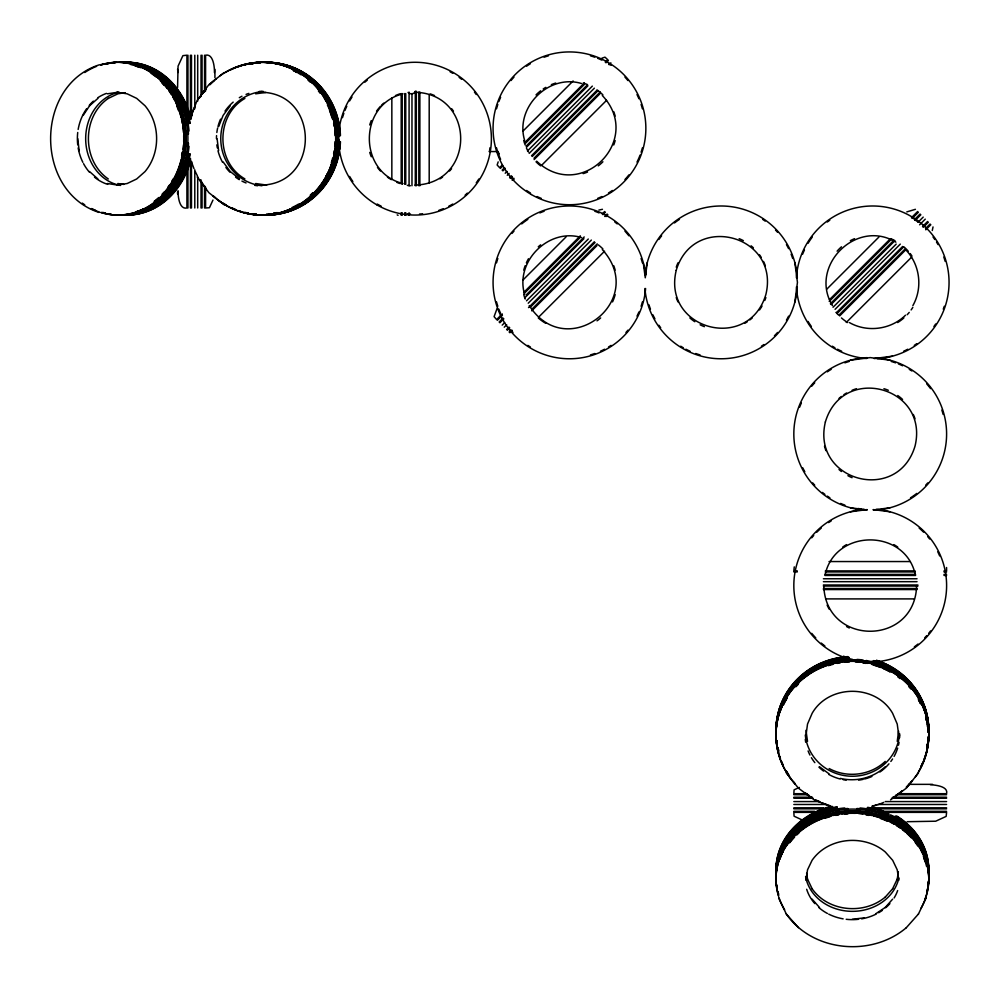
<?xml version="1.0" encoding="UTF-8"?>
<svg xmlns="http://www.w3.org/2000/svg" width="999" height="999" viewBox="0 0 999 999"><rect width="100%" height="100%" fill="white"/><g stroke="black" fill="none" stroke-linecap="round" stroke-linejoin="round"><path stroke-width="1.5" d="M647.277 262.612L645.267 277.809L643.244 262.612M794.842 302.148L797.452 282.38L794.842 262.612M916.645 585.576C914.997 646.465 825.436 646.465 823.788 585.576M805.956 735.651L807.529 724.05L812.15 713.286C828.895 683.99 875.861 683.99 892.606 713.286L897.227 724.05L898.8 735.651M897.227 741.358L898.613 731.193M805.956 880.231L807.529 869.817L812.062 860.326C828.196 837.125 864.123 833.978 885.289 851.985L892.694 860.326L897.227 869.817L898.8 880.231M897.227 879.22L898.351 871.79M177.572 87.562L178.072 66.121L182.892 55.657L186.913 55.207L186.913 104.47M186.913 172.677L186.913 207.992C179.083 209.802 177.872 195.504 178.072 190.684M214.423 72.515C214.623 67.695 213.411 53.397 205.582 55.207L205.582 91.009M497.002 308.716L494.08 316.646L496.615 319.555L502.26 313.911M189.773 118.906L197.14 100.487L208.866 84.678L224.138 72.54M218.619 126.648L223.102 115.447L230.232 105.819M498.176 161.875L497.14 165.01L499.625 167.67L502.072 165.222M932.279 230.519L933.029 226.923M912.874 305.594C923.026 287.762 919.917 264.148 905.494 249.55M825.374 573.563C836.188 528.696 904.245 528.696 915.059 573.563M212.974 200.05L209.428 207.73L205.582 207.992L205.582 187.138M892.606 888.798L897.252 879.095M918.431 914.035L926.135 897.989M116.259 62.275L99.013 64.91C34.503 85.902 34.503 191.446 99.013 212.425M83.167 115.397L89.573 105.757M918.506 772.876L906.368 788.149L890.559 799.874M778.621 897.989L786.325 914.035C812.774 952.047 871.615 957.217 906.305 927.709L906.368 927.634M892.606 899.175L885.226 907.504M885.226 897.127L892.694 888.71M906.305 927.709L918.506 913.948M522.989 131.094L573.114 80.969M524.6 142.695L584.365 82.929M605.219 62.075L607.654 59.628L605.007 57.155L601.873 58.192M500.362 168.394L502.809 165.959M525.337 143.419L584.44 84.328M605.943 62.812L608.391 60.365M502.122 170.155L504.57 167.72M526.073 146.204L587.212 85.065M502.859 170.891L505.294 168.444M526.81 146.94L587.949 85.802M609.04 64.698L610.889 62.862M505.207 173.239L507.042 171.403M527.497 150.949L592.332 86.114M507.255 175.3L509.103 173.451M529.183 153.371L594.38 88.174M509.602 177.647L511.451 175.799M531.53 155.719L596.728 90.522M510.339 178.371L512.175 176.536M532.255 156.456L598.089 90.622M512.1 180.132L513.936 178.297M534.015 158.217L600.237 91.995M534.115 159.578L599.962 93.744M542.307 164.598L606.593 100.325M523.076 279.895L566.046 236.913M523.626 292.545L580.344 235.826M602.21 213.961L604.645 211.513M497.352 320.279L502.435 315.209M524.363 293.281L580.407 237.225M602.934 214.698L605.382 212.25M499.113 322.04L503.109 318.044M526.123 295.042L584.203 236.95M604.695 216.458L607.142 214.011M499.85 322.777L503.846 318.781M524.825 297.802L583.916 238.699M606.031 216.583L607.879 214.748M502.197 325.125L504.632 322.677M526.498 300.824L588.299 239.023M504.245 327.185L506.693 324.737M528.209 303.221L591.371 240.06M506.593 329.533L509.04 327.085M528.521 307.605L594.343 241.783M507.33 330.257L509.765 327.822M530.269 307.317L595.079 242.507M509.09 332.018L510.926 330.182M532.03 309.078L597.227 243.881M509.827 332.754L512.262 330.307M531.743 310.839L596.952 245.629M539.298 316.483L604.582 251.199M826.885 289.061L879.033 236.913M829.482 299.663L890.309 238.836M911.475 217.682L917.631 211.513M829.207 301.411L891.358 239.261M912.199 218.406L918.356 212.25M830.369 303.771L893.118 241.021M914.485 219.655L920.116 214.011M831.093 304.508L893.843 241.758M915.209 220.392L920.853 214.748M833.029 307.267L896.19 244.106M918.131 222.178L923.201 217.095M835.077 309.328L900.286 244.118M919.617 224.787L925.261 219.143M836.413 312.687L902.634 246.466M922.527 226.573L927.609 221.491M837.15 313.424L903.371 247.203M923.263 227.31L928.333 222.228M838.91 315.185L905.131 248.963M925.524 228.571L930.094 223.988M839.635 315.921L905.856 249.7M925.761 229.807L930.831 224.725M846.278 322.477L911.525 257.243M794.267 566.883L793.83 570.891L797.277 570.891M89.498 105.819L97.927 98.364M108.304 98.364C81.768 116.571 81.781 160.764 108.304 178.983M244.892 98.439C215.597 115.197 215.597 162.15 244.892 178.908M905.494 315.209C890.896 329.645 867.282 332.754 849.45 322.59M885.226 761.413C870.404 775.461 847.04 778.308 829.145 768.543M885.226 766.782C873.301 777.871 856.155 782.192 840.359 778.396M885.289 897.052C864.123 915.059 828.208 911.9 812.062 888.71M875.648 913.835L885.289 907.429M108.217 98.439L117.919 93.794L125.225 92.695M799.325 787.437L794.08 789.847L793.83 793.693L807.092 793.693M402.984 93.819C358.129 104.633 358.129 172.702 402.984 183.516M598.863 210.077L602.447 209.315M906.792 211.9L915.421 209.315M930.369 784.69C935.014 785.064 948.463 786.126 946.602 793.693L898.863 793.693M107.417 93.819L117.82 92.245M116.783 185.102L127.185 183.516L136.676 178.983L145.03 171.578C160.477 153.147 160.477 124.201 145.03 105.757L136.676 98.364L127.185 93.819L116.783 92.245M255.657 93.819L265.809 92.445M261.351 185.102C319.98 183.991 319.98 93.357 261.351 92.245M415.01 185.102C475.899 183.454 475.899 93.881 415.01 92.245M850.449 360.189L870.216 357.592L889.984 360.189M874.175 358.566L892.432 356.168M850.449 511.788L867.169 509.59M873.251 509.965L889.984 507.767M852.372 919.242L864.422 917.869M489.085 151.561L498.351 151.561M266.721 185.102L255.657 183.516M829.045 561.55L909.952 561.55M825.349 570.891L915.072 570.891M944.005 570.891L946.602 570.891L946.577 567.507M793.83 571.928L797.277 571.928M825.349 571.928L915.072 571.928M944.005 571.928L946.602 571.928M824.824 574.413L915.596 574.413M944.005 574.413L946.602 574.413M824.824 575.449L915.596 575.449M944.005 575.449L946.602 575.449M823.388 578.771L917.045 578.771M823.388 581.68L917.045 581.68M823.388 585.002L917.919 585.002M823.388 586.038L917.919 586.038M823.388 588.523L917.045 588.523M823.388 589.56L917.045 589.56M826.173 598.901L914.247 598.901M908.516 784.352L932.492 784.352M793.83 794.729L808.616 794.729M896.128 794.729L946.602 794.729M793.83 797.214L812.324 797.214M892.794 797.214L946.602 797.214M793.83 798.251L813.161 798.251M891.52 798.251L946.602 798.251M793.83 801.573L819.667 801.573M885.251 801.573L946.602 801.573M793.83 804.482L826.273 804.482M877.821 804.482L946.602 804.482M793.83 807.804L823.388 807.804M867.169 807.804L946.602 807.804M793.83 808.84L821.091 808.84M873.226 808.84L946.602 808.84M793.83 811.325L814.684 811.325M877.821 811.325L946.602 811.325M813.823 812.362L793.83 812.362L794.08 816.208L801.76 819.754M880.856 812.362L946.602 812.362L946.165 816.383L935.688 821.215L907.092 821.702M398.077 215.322L397.177 214.885M581.48 83.491C548.601 73.614 514.735 107.467 524.612 140.347M581.48 237.537C548.601 227.647 514.735 261.513 524.612 294.393M873.251 509.59L889.984 511.788M850.449 507.767L867.169 509.965M117.782 183.516L123.739 184.415M107.417 183.516L117.82 185.102M832.617 807.242L814.197 799.874L798.388 788.149L786.25 772.876M895.878 242.17C856.505 218.094 808.378 266.221 832.454 305.594M819.53 766.782L829.145 773.913M536.625 161.164C580.856 203.059 644.18 139.723 602.285 95.504M239.523 178.908L230.232 171.516L223.102 161.9M224.138 204.795L208.866 192.67L197.14 176.848M89.498 171.516L97.927 178.983M812.062 899.088L819.53 907.504M786.25 913.948L798.451 927.709M602.285 249.55C648.751 300.599 566.533 363.686 529.258 305.594M807.504 879.095L812.15 888.798M177.572 69.318L178.072 72.515M806.63 873.276L807.529 879.22M807.529 741.358L805.956 730.281M217.083 138.674L218.619 150.699M77.772 138.674L79.146 150.712M429.195 94.905L429.195 182.979M419.867 92.108L419.867 185.764M418.831 92.108L418.831 185.764M416.333 91.234L416.333 185.764M415.297 91.234L415.297 185.764M411.975 93.556L411.975 185.764M409.078 92.108L409.078 185.764M409.078 212.725L409.078 215.322M405.756 93.556L405.756 184.328M405.756 212.725L405.756 215.322M404.72 93.556L404.72 184.328M404.72 212.725L404.72 215.322M402.222 93.556L402.222 184.328M402.222 212.725L402.222 215.322M401.186 93.556L401.186 183.804M401.186 212.725L401.186 215.322M391.845 97.765L391.845 178.671M214.922 69.318L214.922 77.672M204.545 55.207L204.545 91.97M204.545 185.614L204.545 207.992M202.06 55.207L202.06 93.844M202.06 182.155L202.06 207.992M201.024 55.207L201.024 96.478M201.024 179.87L201.024 207.992M197.702 55.207L197.702 101.086M197.702 176.461L197.702 207.992M194.793 55.207L194.793 108.766M194.793 169.793L194.793 207.992M191.471 55.207L191.471 115.06M191.471 161.763L191.471 207.992M190.434 55.207L190.434 115.06M190.434 161.763L190.434 207.992M187.949 55.207L187.949 107.23M187.949 169.793L187.949 207.992M177.572 191.758L177.572 193.881M415.547 91.471A4.77 4.77 0 0 1 408.054 92.457M876.348 509.428A76.386 76.386 0 0 1 935.326 625.524A76.386 76.386 0 0 1 805.107 625.524A76.386 76.386 0 0 1 864.085 509.428M849.275 627.996A47.315 47.315 0 0 1 846.565 626.548M829.245 609.228A47.315 47.315 0 0 1 827.122 605.107M842.669 547.115A47.315 47.315 0 0 1 846.565 544.605M893.868 544.605A47.315 47.315 0 0 1 897.764 547.115M930.581 630.931A75.512 75.512 0 0 1 928.695 633.341M926.722 635.664A75.512 75.512 0 0 1 924.662 637.899M917.981 644.055A75.512 75.512 0 0 1 914.347 646.852M847.776 657.667A75.512 75.512 0 0 1 843.456 656.181M824.862 645.941A75.512 75.512 0 0 1 821.278 643.081M815.771 637.899A75.512 75.512 0 0 1 811.737 633.341M811.737 537.812A75.512 75.512 0 0 1 813.71 535.489M816.82 532.18A75.512 75.512 0 0 1 821.278 528.071M828.596 522.577A75.512 75.512 0 0 1 831.168 520.954M919.155 528.071A75.512 75.512 0 0 1 923.613 532.18M927.721 536.638A75.512 75.512 0 0 1 929.657 539.01M937.761 551.823A75.512 75.512 0 0 1 939.684 555.981M645.604 288.511A76.386 76.386 0 0 1 529.945 347.752A76.386 76.386 0 0 1 528.633 217.807A76.386 76.386 0 0 1 645.466 274.713M642.394 301.923A75.512 75.512 0 0 1 641.096 306.268M638.923 311.975A75.512 75.512 0 0 1 637 316.134M627.946 330.145A75.512 75.512 0 0 1 625.961 332.467M611.076 345.379A75.512 75.512 0 0 1 608.516 347.003M604.57 349.225A75.512 75.512 0 0 1 600.461 351.223M594.792 353.509A75.512 75.512 0 0 1 590.459 354.907M530.407 347.003A75.512 75.512 0 0 1 527.847 345.379M512.962 332.467A75.512 75.512 0 0 1 510.976 330.145M500.611 313.374A75.512 75.512 0 0 1 498.851 309.141M497.827 306.268A75.512 75.512 0 0 1 496.528 301.923M496.528 262.837A75.512 75.512 0 0 1 497.827 258.491M511.963 233.441A75.512 75.512 0 0 1 513.973 231.169M521.703 223.901A75.512 75.512 0 0 1 527.847 219.368M539.86 212.912A75.512 75.512 0 0 1 544.13 211.251M594.792 211.251A75.512 75.512 0 0 1 599.063 212.912M614.822 222.015A75.512 75.512 0 0 1 617.22 223.901M624.949 231.169A75.512 75.512 0 0 1 628.895 235.801M641.096 258.491A75.512 75.512 0 0 1 642.394 262.837M615.159 294.618A47.315 47.315 0 0 1 612.549 301.91M600.661 317.944A47.315 47.315 0 0 1 597.015 320.841M545.804 323.351A47.315 47.315 0 0 1 538.261 317.944M525.174 299.038A47.315 47.315 0 0 1 523.763 294.618M523.763 270.13A47.315 47.315 0 0 1 525.174 265.722M526.373 262.849A47.315 47.315 0 0 1 528.483 258.729M538.261 246.815A47.315 47.315 0 0 1 540.659 244.842M598.264 244.842A47.315 47.315 0 0 1 602.909 248.926M613.736 265.722A47.315 47.315 0 0 1 615.159 270.13M898.863 877.996A47.315 40.971 0 0 1 851.485 911.338A47.315 40.971 0 0 1 805.594 876.485M776.148 874.162A76.386 66.159 0 0 1 831.143 806.305M897.015 816.171A76.386 66.159 0 0 1 928.77 869.854M776.148 874.674A76.386 66.159 0 0 1 832.604 806.468M895.753 815.921A76.386 66.159 0 0 1 928.77 870.366M776.148 875.923A76.386 66.159 0 0 1 837.075 806.805M872.152 807.716A76.386 66.159 0 0 1 883.74 811.288M894.48 816.408A76.386 66.159 0 0 1 928.77 871.615M777.634 862.299A75.512 65.397 0 0 1 778.233 859.227M789.585 835.301A75.512 65.397 0 0 1 793.493 830.681M798.988 825.374A75.512 65.397 0 0 1 814.622 814.984M815.933 814.347A75.512 65.397 0 0 1 831.38 808.803M832.829 808.453A75.512 65.397 0 0 1 837.249 807.554M892.719 816.333A75.512 65.397 0 0 1 905.768 825.374M906.917 826.385A75.512 65.397 0 0 1 911.263 830.681M915.171 835.301A75.512 65.397 0 0 1 917.769 838.923M923.888 850.611A75.512 65.397 0 0 1 925.311 854.694M925.748 856.18A75.512 65.397 0 0 1 926.523 859.227M776.148 876.435A76.386 66.159 0 0 1 837.075 807.317M867.681 807.317A76.386 66.159 0 0 1 889.247 814.197M890.571 814.847A76.386 66.159 0 0 1 928.77 872.127M776.148 878.096A76.386 66.159 0 0 1 844.717 807.966M860.039 807.966A76.386 66.159 0 0 1 928.77 873.788M777.634 864.485A75.512 65.397 0 0 1 778.233 861.4M779.445 856.867A75.512 65.397 0 0 1 847.839 808.516M856.917 808.516A75.512 65.397 0 0 1 926.523 861.4M928.483 880.993A76.386 66.159 0 0 1 928.108 883.878M776.148 879.557A76.386 66.159 0 0 1 849.887 809.128A76.386 66.159 0 0 1 928.77 875.249M928.608 881.218A76.386 66.159 0 0 1 928.108 885.539M927.609 888.411A76.386 66.159 0 0 1 926.947 891.245M778.596 894.03A76.386 66.159 0 0 1 777.809 891.245M777.147 888.411A76.386 66.159 0 0 1 776.435 884.103M776.148 881.218A76.386 66.159 0 0 1 849.887 810.788A76.386 66.159 0 0 1 928.77 876.91M928.608 881.73A76.386 66.159 0 0 1 928.108 886.063M927.609 888.923A76.386 66.159 0 0 1 926.947 891.757M778.596 894.542A76.386 66.159 0 0 1 777.809 891.757M777.147 888.923A76.386 66.159 0 0 1 776.435 884.615M776.148 881.73A76.386 66.159 0 0 1 849.887 811.3A76.386 66.159 0 0 1 928.77 877.422M778.596 895.791A76.386 66.159 0 0 1 854.869 812.549A76.386 66.159 0 0 1 924.724 899.912M778.596 896.315A76.386 66.159 0 0 1 859.877 813.348A76.386 66.159 0 0 1 920.878 908.466M784.627 909.752A76.386 66.159 0 0 1 779.033 897.689M897.651 890.559A47.315 40.971 0 0 1 894.093 897.989M889.909 903.608A47.315 40.971 0 0 1 885.826 907.641M882.392 910.339A47.315 40.971 0 0 1 878.645 912.736M876.036 914.147A47.315 40.971 0 0 1 861.625 918.855M858.553 919.292A47.315 40.971 0 0 1 846.203 919.292M843.131 918.855A47.315 40.971 0 0 1 828.72 914.147M827.409 913.473A47.315 40.971 0 0 1 818.93 907.641M814.847 903.608A47.315 40.971 0 0 1 806.68 889.272M789.585 842.357A75.512 65.397 0 0 1 794.542 836.625M798.988 832.429A75.512 65.397 0 0 1 831.38 815.858M832.829 815.509A75.512 65.397 0 0 1 838.748 814.347M841.77 813.923A75.512 65.397 0 0 1 855.394 813.336M858.441 813.486A75.512 65.397 0 0 1 862.986 813.923M866.008 814.347A75.512 65.397 0 0 1 871.915 815.509M873.376 815.858A75.512 65.397 0 0 1 888.823 821.403M890.134 822.04A75.512 65.397 0 0 1 893.993 824.1M896.503 825.611A75.512 65.397 0 0 1 900.136 828.021M902.459 829.732A75.512 65.397 0 0 1 905.768 832.429M906.917 833.441A75.512 65.397 0 0 1 911.263 837.736M915.171 842.357A75.512 65.397 0 0 1 917.769 845.978M923.338 856.318A75.512 65.397 0 0 1 925.311 861.75M925.748 863.236A75.512 65.397 0 0 1 926.523 866.283M779.882 851.56A75.512 65.397 0 0 1 782.005 846.153M791.483 831.193A75.512 65.397 0 0 1 795.616 826.722M798.988 823.613A75.512 65.397 0 0 1 831.38 807.042M897.739 817.569A75.512 65.397 0 0 1 909.127 826.722M913.273 831.193A75.512 65.397 0 0 1 916.932 835.938M920.803 842.207A75.512 65.397 0 0 1 925.311 852.921M779.882 852.085A75.512 65.397 0 0 1 782.005 846.677M791.483 831.705A75.512 65.397 0 0 1 795.616 827.234M802.284 821.44A75.512 65.397 0 0 1 804.62 819.729M808.253 817.307A75.512 65.397 0 0 1 810.763 815.808M814.622 813.735A75.512 65.397 0 0 1 821.378 810.738M825.611 809.227A75.512 65.397 0 0 1 829.932 807.929M900.136 819.729A75.512 65.397 0 0 1 903.596 822.314M920.803 842.719A75.512 65.397 0 0 1 922.751 846.677M789.585 835.813A75.512 65.397 0 0 1 793.493 831.193M796.727 827.946A75.512 65.397 0 0 1 798.988 825.898M803.446 822.339A75.512 65.397 0 0 1 805.806 820.666M809.502 818.306A75.512 65.397 0 0 1 812.037 816.857M906.917 826.91A75.512 65.397 0 0 1 909.127 829.008M923.888 851.136A75.512 65.397 0 0 1 925.311 855.206M779.882 858.616A75.512 65.397 0 0 1 783.266 850.561M786.987 844.205A75.512 65.397 0 0 1 788.686 841.782M791.483 838.248A75.512 65.397 0 0 1 795.616 833.778M798.988 830.669A75.512 65.397 0 0 1 832.829 813.748M834.29 813.423A75.512 65.397 0 0 1 840.259 812.362M843.281 811.987A75.512 65.397 0 0 1 859.952 811.85M864.497 812.362A75.512 65.397 0 0 1 868.993 813.111M871.915 813.748A75.512 65.397 0 0 1 909.127 833.778M913.273 838.248A75.512 65.397 0 0 1 916.932 842.994M920.803 849.262A75.512 65.397 0 0 1 925.311 859.977M779.882 859.14A75.512 65.397 0 0 1 783.266 851.086M786.987 844.729A75.512 65.397 0 0 1 788.686 842.307M791.483 838.76A75.512 65.397 0 0 1 795.616 834.29M802.284 828.496A75.512 65.397 0 0 1 804.62 826.772M808.253 824.362A75.512 65.397 0 0 1 810.763 822.864M814.622 820.791A75.512 65.397 0 0 1 832.829 814.26M837.249 813.361A75.512 65.397 0 0 1 840.259 812.886M846.315 812.249A75.512 65.397 0 0 1 849.362 812.087M855.394 812.087A75.512 65.397 0 0 1 858.441 812.249M864.497 812.886A75.512 65.397 0 0 1 867.507 813.361M871.915 814.26A75.512 65.397 0 0 1 890.134 820.791M893.993 822.864A75.512 65.397 0 0 1 897.739 825.149M900.136 826.772A75.512 65.397 0 0 1 903.596 829.37M920.803 849.774A75.512 65.397 0 0 1 922.751 853.733M789.585 842.869A75.512 65.397 0 0 1 794.542 837.15M796.727 835.002A75.512 65.397 0 0 1 798.988 832.954M825.611 818.044A75.512 65.397 0 0 1 829.932 816.757M835.763 815.396A75.512 65.397 0 0 1 838.748 814.872M844.804 814.123A75.512 65.397 0 0 1 847.839 813.91M866.008 814.872A75.512 65.397 0 0 1 868.993 815.396M880.569 818.518A75.512 65.397 0 0 1 887.487 821.29M923.888 858.191A75.512 65.397 0 0 1 925.311 862.262M779.882 856.955A75.512 65.397 0 0 1 781.418 852.896M789.585 838.935A75.512 65.397 0 0 1 794.542 833.203M803.446 825.449A75.512 65.397 0 0 1 805.806 823.775M809.502 821.415A75.512 65.397 0 0 1 812.037 819.967M814.622 818.618A75.512 65.397 0 0 1 818.618 816.757M825.611 814.098A75.512 65.397 0 0 1 829.932 812.811M835.763 811.45A75.512 65.397 0 0 1 838.748 810.926M844.804 810.189A75.512 65.397 0 0 1 847.839 809.977M856.917 809.977A75.512 65.397 0 0 1 859.952 810.189M866.008 810.926A75.512 65.397 0 0 1 868.993 811.45M880.569 814.585A75.512 65.397 0 0 1 887.487 817.357M852.11 477.684A47.315 47.315 0 0 1 847.901 475.699M841.42 471.516A47.315 47.315 0 0 1 839.01 469.542M825.936 450.636A47.315 47.315 0 0 1 824.512 446.216M839.01 398.414A47.315 47.315 0 0 1 841.42 396.441M843.943 394.63A47.315 47.315 0 0 1 846.565 393.007M852.11 390.272A47.315 47.315 0 0 1 856.493 388.698M883.94 388.698A47.315 47.315 0 0 1 888.323 390.272M897.764 395.517A47.315 47.315 0 0 1 902.559 399.45M913.298 414.448A47.315 47.315 0 0 1 915.022 418.781M876.348 357.829A76.386 76.386 0 0 1 946.602 433.978A76.386 76.386 0 0 1 876.348 510.127M864.085 510.127A76.386 76.386 0 0 1 793.843 432.442A76.386 76.386 0 0 1 867.157 357.654M927.721 482.917A75.512 75.512 0 0 1 925.698 485.189M916.782 493.419A75.512 75.512 0 0 1 910.551 497.802M861.113 508.941A75.512 75.512 0 0 1 858.091 508.503M844.879 505.107A75.512 75.512 0 0 1 840.609 503.446M829.882 497.802A75.512 75.512 0 0 1 827.334 496.128M824.862 494.343A75.512 75.512 0 0 1 822.452 492.457M814.734 485.189A75.512 75.512 0 0 1 812.711 482.917M804.819 471.728A75.512 75.512 0 0 1 802.672 467.732M799.612 407.217A75.512 75.512 0 0 1 801.36 402.972M811.737 386.213A75.512 75.512 0 0 1 814.734 382.767M827.334 371.828A75.512 75.512 0 0 1 831.168 369.355M844.879 362.849A75.512 75.512 0 0 1 849.225 361.451M891.208 361.451A75.512 75.512 0 0 1 895.541 362.849M898.401 363.923A75.512 75.512 0 0 1 902.596 365.771M909.265 369.355A75.512 75.512 0 0 1 911.825 370.966M926.722 383.891A75.512 75.512 0 0 1 930.581 388.623M941.845 410.089A75.512 75.512 0 0 1 943.156 414.435M899.587 733.528A47.315 45.692 0 0 1 857.017 776.023A47.315 45.692 0 0 1 806.68 742.382M806.305 740.946A47.315 45.692 0 0 1 805.294 735.027M928.521 736.201A76.386 73.789 0 0 1 928.208 739.173M927.509 743.606A76.386 73.789 0 0 1 926.897 746.515M777.247 743.606A76.386 73.789 0 0 1 776.747 740.659M776.235 736.201A76.386 73.789 0 0 1 847.789 656.63M876.548 660.289A76.386 73.789 0 0 1 928.77 730.281M928.521 736.475A76.386 73.789 0 0 1 928.208 739.447M927.509 743.868A76.386 73.789 0 0 1 926.897 746.777M777.247 743.868A76.386 73.789 0 0 1 776.747 740.921M776.235 736.475A76.386 73.789 0 0 1 847.789 656.892M876.548 660.551A76.386 73.789 0 0 1 928.77 730.556M928.521 737.112A76.386 73.789 0 0 1 928.208 740.084M927.509 744.517A76.386 73.789 0 0 1 926.897 747.427M778.596 750.299A76.386 73.789 0 0 1 777.859 747.427M777.247 744.517A76.386 73.789 0 0 1 776.747 741.57M776.235 737.112A76.386 73.789 0 0 1 849.325 657.467M875.087 660.751A76.386 73.789 0 0 1 928.77 731.193M928.521 737.387A76.386 73.789 0 0 1 928.208 740.359M927.771 743.318A76.386 73.789 0 0 1 926.897 747.702M778.596 750.561A76.386 73.789 0 0 1 777.859 747.702M777.247 744.779A76.386 73.789 0 0 1 776.548 740.359M776.235 737.387A76.386 73.789 0 0 1 849.325 657.742M873.613 660.589A76.386 73.789 0 0 1 928.77 731.468M928.633 736.763A76.386 73.789 0 0 1 928.208 741.208M927.771 744.168A76.386 73.789 0 0 1 926.897 748.551M778.596 751.423A76.386 73.789 0 0 1 777.859 748.551M777.247 745.641A76.386 73.789 0 0 1 776.548 741.208M776.235 738.249A76.386 73.789 0 0 1 849.325 658.591M872.152 661.051A76.386 73.789 0 0 1 928.77 732.329M928.633 737.512A76.386 73.789 0 0 1 926.897 749.312M778.596 752.172A76.386 73.789 0 0 1 852.372 659.29M856.967 659.427A76.386 73.789 0 0 1 863.111 660.027M866.17 660.501A76.386 73.789 0 0 1 928.77 733.079M778.596 753.034A76.386 73.789 0 0 1 855.444 660.214A76.386 73.789 0 0 1 924.337 758.691M922.651 762.861A76.386 73.789 0 0 1 920.703 766.92M788.636 774.6A76.386 73.789 0 0 1 786.225 770.828M783.366 765.584A76.386 73.789 0 0 1 781.505 761.475M780.419 758.691A76.386 73.789 0 0 1 778.995 754.457M778.596 753.296A76.386 73.789 0 0 1 860.064 660.789A76.386 73.789 0 0 1 920.703 767.195M788.636 774.874A76.386 73.789 0 0 1 786.225 771.103M783.366 765.858A76.386 73.789 0 0 1 781.505 761.75M780.419 758.953A76.386 73.789 0 0 1 778.995 754.72M778.596 753.945A76.386 73.789 0 0 1 862.349 661.688A76.386 73.789 0 0 1 918.531 771.74M911.538 781.53A76.386 73.789 0 0 1 906.393 787.025M901.885 791.046A76.386 73.789 0 0 1 897.015 794.729M876.548 804.844A76.386 73.789 0 0 1 872.152 806.118M807.741 794.729A76.386 73.789 0 0 1 805.269 792.931M795.216 783.79A76.386 73.789 0 0 1 793.218 781.53M791.308 779.17A76.386 73.789 0 0 1 778.995 755.369M795.216 784.065A76.386 73.789 0 0 1 797.277 684.015A76.386 73.789 0 0 1 900.673 677.946A76.386 73.789 0 0 1 915.259 777.022M912.512 780.631A76.386 73.789 0 0 1 906.393 787.287M901.885 791.308A76.386 73.789 0 0 1 893.193 797.489M883.74 802.397A76.386 73.789 0 0 1 872.152 806.393M829.669 805.569A76.386 73.789 0 0 1 822.427 802.996M819.617 801.772A76.386 73.789 0 0 1 815.509 799.737M811.563 797.489A76.386 73.789 0 0 1 805.269 793.194M899.687 734.852A47.315 45.692 0 0 1 899.587 737.824M899.05 742.294A47.315 45.692 0 0 1 898.451 745.242M897.651 748.101A47.315 45.692 0 0 1 894.093 756.405M892.557 758.965A47.315 45.692 0 0 1 890.833 761.463M888.948 763.848A47.315 45.692 0 0 1 879.932 772.002M871.915 776.473A47.315 45.692 0 0 1 864.622 778.995M863.136 779.345A47.315 45.692 0 0 1 858.553 780.157M846.203 780.157A47.315 45.692 0 0 1 843.131 779.67M840.134 778.995A47.315 45.692 0 0 1 828.72 774.425M823.576 771.103A47.315 45.692 0 0 1 818.93 767.157M814.847 762.662A47.315 45.692 0 0 1 811.4 757.692M809.952 755.069A47.315 45.692 0 0 1 808.091 750.936M805.706 742.294A47.315 45.692 0 0 1 805.294 739.322M784.839 697.677A75.512 72.939 0 0 1 786.987 693.818M795.878 681.905A75.512 72.939 0 0 1 798.988 678.708M809.502 670.254A75.512 72.939 0 0 1 814.622 667.12M817.269 665.709A75.512 72.939 0 0 1 831.38 660.227M834.29 659.477A75.512 72.939 0 0 1 837.249 658.828M840.259 658.291A75.512 72.939 0 0 1 844.804 657.717M877.709 661.575A75.512 72.939 0 0 1 888.823 666.408M890.134 667.12A75.512 72.939 0 0 1 893.993 669.43M906.83 679.745A75.512 72.939 0 0 1 908.878 681.905M918.506 695.079A75.512 72.939 0 0 1 920.591 699M925.686 712.811A75.512 72.939 0 0 1 926.36 715.671M927.134 720.029A75.512 72.939 0 0 1 927.509 722.964M927.821 727.372A75.512 72.939 0 0 1 927.884 730.281M784.839 697.951A75.512 72.939 0 0 1 786.987 694.08M796.89 681.081A75.512 72.939 0 0 1 798.988 678.983M809.502 670.516A75.512 72.939 0 0 1 812.037 668.893M822.776 663.461A75.512 72.939 0 0 1 829.932 660.913M834.29 659.74A75.512 72.939 0 0 1 837.249 659.09M877.709 661.85A75.512 72.939 0 0 1 881.98 663.461M891.433 668.131A75.512 72.939 0 0 1 893.993 669.692M910.863 684.415A75.512 72.939 0 0 1 912.749 686.738M925.686 713.086A75.512 72.939 0 0 1 926.36 715.946M927.134 720.304A75.512 72.939 0 0 1 927.509 723.239M784.839 698.588A75.512 72.939 0 0 1 786.987 694.73M795.878 682.816A75.512 72.939 0 0 1 798.988 679.62M802.284 676.623A75.512 72.939 0 0 1 805.806 673.788M809.502 671.166A75.512 72.939 0 0 1 814.622 668.031M824.187 663.536A75.512 72.939 0 0 1 831.38 661.138M832.829 660.751A75.512 72.939 0 0 1 835.763 660.052M840.259 659.203A75.512 72.939 0 0 1 843.281 658.791M890.134 668.031A75.512 72.939 0 0 1 892.719 669.542M918.506 695.991A75.512 72.939 0 0 1 920.591 699.912M925.686 713.736A75.512 72.939 0 0 1 926.36 716.583M927.821 728.283A75.512 72.939 0 0 1 927.884 731.193M784.839 698.863A75.512 72.939 0 0 1 786.987 694.992M795.878 683.079A75.512 72.939 0 0 1 798.988 679.894M809.502 671.428A75.512 72.939 0 0 1 814.622 668.306M880.569 663.798A75.512 72.939 0 0 1 884.764 665.584M890.134 668.306A75.512 72.939 0 0 1 892.719 669.805M910.863 685.326A75.512 72.939 0 0 1 912.749 687.649M918.506 696.266A75.512 72.939 0 0 1 920.591 700.187M925.686 713.998A75.512 72.939 0 0 1 926.36 716.857M927.821 728.546A75.512 72.939 0 0 1 927.884 731.468M779.844 712.05A75.512 72.939 0 0 1 781.243 707.854M782.329 705.094A75.512 72.939 0 0 1 786.987 695.853M787.749 694.605A75.512 72.939 0 0 1 792.944 687.337M795.878 683.94A75.512 72.939 0 0 1 832.829 661.875M834.29 661.513A75.512 72.939 0 0 1 849.362 659.452M871.915 661.875A75.512 72.939 0 0 1 888.823 668.443M890.134 669.155A75.512 72.939 0 0 1 915.384 692.132M917.769 695.853A75.512 72.939 0 0 1 921.84 703.733M922.989 706.468A75.512 72.939 0 0 1 924.475 710.639M925.686 714.859A75.512 72.939 0 0 1 926.36 717.719M927.134 722.077A75.512 72.939 0 0 1 927.509 724.999M927.821 729.407A75.512 72.939 0 0 1 927.884 732.329M780.743 710.002A75.512 72.939 0 0 1 782.329 705.843M795.878 684.69A75.512 72.939 0 0 1 797.926 682.542M803.446 677.534A75.512 72.939 0 0 1 808.253 673.888M821.378 666.57A75.512 72.939 0 0 1 825.611 664.872M846.315 660.376A75.512 72.939 0 0 1 849.362 660.202M876.273 663.885A75.512 72.939 0 0 1 883.378 666.57M896.503 673.888A75.512 72.939 0 0 1 900.136 676.585M908.878 684.69A75.512 72.939 0 0 1 910.863 686.937M912.749 689.26A75.512 72.939 0 0 1 914.535 691.658M918.506 697.876A75.512 72.939 0 0 1 920.591 701.798M925.686 715.609A75.512 72.939 0 0 1 926.36 718.468M783.528 703.995A75.512 72.939 0 0 1 786.987 697.464M795.878 685.551A75.512 72.939 0 0 1 798.988 682.367M803.446 678.396A75.512 72.939 0 0 1 807.017 675.624M837.249 662.474A75.512 72.939 0 0 1 841.77 661.725M846.315 661.238A75.512 72.939 0 0 1 849.362 661.063M855.394 661.063A75.512 72.939 0 0 1 858.441 661.238M862.986 661.725A75.512 72.939 0 0 1 867.507 662.474M871.915 663.486A75.512 72.939 0 0 1 880.569 666.271M883.378 667.432A75.512 72.939 0 0 1 886.138 668.693M918.506 698.738A75.512 72.939 0 0 1 920.591 702.647M925.686 716.47A75.512 72.939 0 0 1 926.36 719.33M784.839 701.598A75.512 72.939 0 0 1 786.987 697.739M795.878 685.826A75.512 72.939 0 0 1 798.988 682.629M873.376 664.148A75.512 72.939 0 0 1 877.709 665.496M918.506 699A75.512 72.939 0 0 1 920.591 702.921M927.134 723.95A75.512 72.939 0 0 1 927.509 726.885M783.528 704.907A75.512 72.939 0 0 1 786.987 698.376M795.878 686.463A75.512 72.939 0 0 1 797.926 684.315M828.483 665.659A75.512 72.939 0 0 1 832.829 664.397M837.249 663.386A75.512 72.939 0 0 1 840.259 662.861M844.804 662.287A75.512 72.939 0 0 1 849.362 661.975M855.394 661.975A75.512 72.939 0 0 1 859.952 662.287M862.986 662.637A75.512 72.939 0 0 1 867.507 663.386M871.915 664.397A75.512 72.939 0 0 1 890.134 671.69M918.506 699.65A75.512 72.939 0 0 1 920.591 703.571M925.686 717.382A75.512 72.939 0 0 1 926.36 720.242M795.878 686.738A75.512 72.939 0 0 1 797.926 684.59M862.986 662.911A75.512 72.939 0 0 1 866.008 663.386M873.376 665.059A75.512 72.939 0 0 1 880.569 667.457M883.378 668.618A75.512 72.939 0 0 1 890.134 671.952M897.739 676.81A75.512 72.939 0 0 1 900.136 678.633M908.878 686.738A75.512 72.939 0 0 1 910.863 688.985M918.506 699.912A75.512 72.939 0 0 1 920.591 703.833M925.686 717.644A75.512 72.939 0 0 1 926.36 720.504M912.836 307.355A47.315 47.315 0 0 1 911.125 309.927M909.227 312.4A47.315 47.315 0 0 1 907.179 314.722M903.858 317.944A47.315 47.315 0 0 1 897.639 322.565M847.689 322.565A47.315 47.315 0 0 1 841.458 317.944M838.136 314.722A47.315 47.315 0 0 1 836.101 312.4M837.1 251.174A47.315 47.315 0 0 1 841.458 246.815M850.349 240.659A47.315 47.315 0 0 1 854.557 238.674M890.771 238.674A47.315 47.315 0 0 1 894.967 240.659M903.858 246.815A47.315 47.315 0 0 1 908.216 251.174M910.189 253.571A47.315 47.315 0 0 1 912 256.106M796.403 277.784A76.386 76.386 0 0 1 874.187 206.006A76.386 76.386 0 0 1 949.038 280.844A76.386 76.386 0 0 1 877.247 358.629M866.533 358.516A76.386 76.386 0 0 1 796.403 286.963M944.292 306.268A75.512 75.512 0 0 1 943.268 309.141M935.663 323.988A75.512 75.512 0 0 1 933.928 326.498M916.782 343.656A75.512 75.512 0 0 1 914.272 345.379M907.766 349.225A75.512 75.512 0 0 1 903.658 351.223M841.658 351.223A75.512 75.512 0 0 1 837.549 349.225M834.902 347.764A75.512 75.512 0 0 1 832.317 346.203M811.388 326.498A75.512 75.512 0 0 1 808.041 321.428M802.609 254.196A75.512 75.512 0 0 1 804.445 249.987M808.041 243.331A75.512 75.512 0 0 1 812.299 237.025M827.297 222.015A75.512 75.512 0 0 1 829.782 220.23M914.272 219.368A75.512 75.512 0 0 1 918.019 222.015M933.029 237.025A75.512 75.512 0 0 1 934.814 239.498M936.488 242.033A75.512 75.512 0 0 1 938.049 244.618M943.793 257.043A75.512 75.512 0 0 1 945.191 261.388M797.314 286.963A76.386 76.386 0 0 1 721.827 358.766A76.386 76.386 0 0 1 644.917 288.511M645.054 274.713A76.386 76.386 0 0 1 722.602 206.006A76.386 76.386 0 0 1 797.314 277.784M788.598 316.134A75.512 75.512 0 0 1 786.45 320.13M777.559 332.467A75.512 75.512 0 0 1 774.45 335.764M763.935 344.53A75.512 75.512 0 0 1 761.4 346.203M700.062 354.907A75.512 75.512 0 0 1 695.729 353.509M690.059 351.223A75.512 75.512 0 0 1 685.951 349.225M683.304 347.764A75.512 75.512 0 0 1 680.719 346.203M660.689 327.734A75.512 75.512 0 0 1 658.903 325.249M654.932 318.818A75.512 75.512 0 0 1 652.846 314.76M650.461 309.141A75.512 75.512 0 0 1 648.963 304.82M645.928 274.8A75.512 75.512 0 0 1 646.303 271.765M658.903 239.498A75.512 75.512 0 0 1 661.625 235.801M674.487 222.939A75.512 75.512 0 0 1 679.445 219.368M762.674 219.368A75.512 75.512 0 0 1 765.184 221.104M775.511 230.057A75.512 75.512 0 0 1 777.559 232.292M786.45 244.618A75.512 75.512 0 0 1 788.598 248.626M791.108 254.196A75.512 75.512 0 0 1 792.694 258.491M765.858 297.577A47.315 47.315 0 0 1 764.772 300.487M762.037 306.031A47.315 47.315 0 0 1 759.527 309.927M752.259 317.944A47.315 47.315 0 0 1 749.862 319.905M747.339 321.715A47.315 47.315 0 0 1 744.717 323.351M704.407 326.661A47.315 47.315 0 0 1 700.124 324.8M694.792 321.715A47.315 47.315 0 0 1 689.859 317.944M677.971 301.91A47.315 47.315 0 0 1 676.261 297.577M676.261 267.183A47.315 47.315 0 0 1 677.971 262.849M739.16 238.674A47.315 47.315 0 0 1 743.368 240.659M751.086 245.816A47.315 47.315 0 0 1 753.408 247.852M759.527 254.832A47.315 47.315 0 0 1 761.238 257.405M763.486 261.438A47.315 47.315 0 0 1 765.346 265.722M615.159 140.572A47.315 47.315 0 0 1 613.736 144.992M602.909 161.788A47.315 47.315 0 0 1 598.264 165.871M587.562 172.04A47.315 47.315 0 0 1 583.179 173.614M540.659 165.871A47.315 47.315 0 0 1 536.013 161.788M528.483 151.985A47.315 47.315 0 0 1 526.373 147.864M525.174 144.992A47.315 47.315 0 0 1 523.763 140.572M536.013 94.88A47.315 47.315 0 0 1 540.659 90.797M543.194 88.986A47.315 47.315 0 0 1 545.804 87.363M551.361 84.628A47.315 47.315 0 0 1 555.744 83.054M583.179 83.054A47.315 47.315 0 0 1 587.562 84.628M597.015 89.873A47.315 47.315 0 0 1 602.909 94.88M613.736 111.676A47.315 47.315 0 0 1 615.159 116.084M642.394 147.877A75.512 75.512 0 0 1 641.096 152.223M640.072 155.095A75.512 75.512 0 0 1 637 162.088M628.895 174.9A75.512 75.512 0 0 1 624.949 179.545M612.337 190.484A75.512 75.512 0 0 1 608.516 192.957M601.848 196.541A75.512 75.512 0 0 1 597.652 198.376M541.271 198.376A75.512 75.512 0 0 1 537.075 196.541M530.407 192.957A75.512 75.512 0 0 1 526.585 190.484M513.973 179.545A75.512 75.512 0 0 1 511.963 177.273M500.611 159.328A75.512 75.512 0 0 1 498.851 155.095M497.827 152.223A75.512 75.512 0 0 1 496.528 147.877M496.528 108.791A75.512 75.512 0 0 1 497.827 104.445M498.851 101.573A75.512 75.512 0 0 1 500.611 97.328M510.976 80.569A75.512 75.512 0 0 1 513.973 77.123M526.585 66.184A75.512 75.512 0 0 1 530.407 63.711M544.13 57.205A75.512 75.512 0 0 1 548.463 55.807M590.459 55.807A75.512 75.512 0 0 1 594.792 57.205M597.652 58.279A75.512 75.512 0 0 1 601.848 60.127M608.516 63.711A75.512 75.512 0 0 1 611.076 65.322M624.949 77.123A75.512 75.512 0 0 1 627.946 80.569M637 94.58A75.512 75.512 0 0 1 638.923 98.726M641.096 104.445A75.512 75.512 0 0 1 642.394 108.791M451.573 168.694A47.315 47.315 0 0 1 449.525 171.016M442.557 177.135A47.315 47.315 0 0 1 439.972 178.846M410.377 185.752A47.315 47.315 0 0 1 407.292 185.352M399.812 183.479A47.315 47.315 0 0 1 396.903 182.38M391.346 179.645A47.315 47.315 0 0 1 387.45 177.135M380.482 171.016A47.315 47.315 0 0 1 377.472 167.47M371.291 156.781A47.315 47.315 0 0 1 369.73 152.397M369.73 124.95A47.315 47.315 0 0 1 371.291 120.567M376.548 111.126A47.315 47.315 0 0 1 380.482 106.319M381.556 105.22A47.315 47.315 0 0 1 383.803 103.109M395.467 95.579A47.315 47.315 0 0 1 399.812 93.869M430.194 93.869A47.315 47.315 0 0 1 434.54 95.579M451.573 108.654A47.315 47.315 0 0 1 453.459 111.126M489.96 147.765A75.512 75.512 0 0 1 489.535 150.799M478.833 179.008A75.512 75.512 0 0 1 476.273 182.792M467.32 193.119A75.512 75.512 0 0 1 465.097 195.18M452.759 204.058A75.512 75.512 0 0 1 448.763 206.219M443.194 208.716A75.512 75.512 0 0 1 438.898 210.302M422.577 213.798A75.512 75.512 0 0 1 419.543 214.036M410.464 214.036A75.512 75.512 0 0 1 407.43 213.798M381.243 206.219A75.512 75.512 0 0 1 377.247 204.058M352.847 181.543A75.512 75.512 0 0 1 349.613 176.423M342.47 117.67A75.512 75.512 0 0 1 343.868 113.337M344.955 110.477A75.512 75.512 0 0 1 346.79 106.281M349.613 100.911A75.512 75.512 0 0 1 351.998 97.053M364.922 82.168A75.512 75.512 0 0 1 367.245 80.195M450.112 71.816A75.512 75.512 0 0 1 452.759 73.277M459.128 77.398A75.512 75.512 0 0 1 461.575 79.233M474.438 92.095A75.512 75.512 0 0 1 476.273 94.543M120.529 185.452A47.315 40.971 90 0 1 85.677 139.56A47.315 40.971 90 0 1 119.006 92.183M127.16 62.275A76.386 66.159 -90 0 1 191.059 118.893M190.709 159.915A76.386 66.159 -90 0 1 121.403 214.773M126.636 62.275A76.386 66.159 -90 0 1 190.534 118.893A76.386 73.789 -90 0 1 194.605 107.305M190.534 158.441A76.386 66.159 -90 0 1 120.891 214.773M125.387 62.275A76.386 66.159 -90 0 1 190.21 123.364M190.21 153.971A76.386 66.159 -90 0 1 119.643 214.773M137.787 64.535A75.512 65.397 -90 0 1 140.822 65.297M142.32 65.734A75.512 65.397 -90 0 1 147.74 67.707M158.092 73.277A75.512 65.397 -90 0 1 161.713 75.874M166.333 79.783A75.512 65.397 -90 0 1 170.617 84.141M171.628 85.277A75.512 65.397 -90 0 1 178.459 94.543M179.957 97.053A75.512 65.397 -90 0 1 182.018 100.911M182.667 102.223A75.512 65.397 -90 0 1 188.212 117.67M188.561 119.131A75.512 65.397 -90 0 1 189.46 123.551M189.46 153.796A75.512 65.397 -90 0 1 188.561 158.217M188.212 159.665A75.512 65.397 -90 0 1 182.667 175.112M182.018 176.423A75.512 65.397 -90 0 1 169.58 194.33M166.333 197.552A75.512 65.397 -90 0 1 161.713 201.461M158.092 204.058A75.512 65.397 -90 0 1 154.333 206.381M124.875 62.275A76.386 66.159 -90 0 1 189.685 123.364M189.685 153.971A76.386 66.159 -90 0 1 119.118 214.773M123.214 62.275A76.386 66.159 -90 0 1 189.036 131.006M189.036 146.341A76.386 66.159 -90 0 1 117.457 214.773M127.86 63.349A75.512 65.397 -90 0 1 130.969 63.699M135.602 64.535A75.512 65.397 -90 0 1 188.486 134.128M188.486 143.207A75.512 65.397 -90 0 1 140.135 211.601M121.766 62.275A76.386 66.159 -90 0 1 187.849 141.995A76.386 66.159 -90 0 1 116.009 214.773M120.105 62.275A76.386 66.159 -90 0 1 186.189 141.995A76.386 66.159 -90 0 1 114.348 214.773M111.463 214.41A76.386 66.159 -90 0 1 108.604 213.898M105.769 213.249A76.386 66.159 -90 0 1 102.984 212.462M105.769 64.098A76.386 66.159 -90 0 1 108.604 63.449M112.912 62.737A76.386 66.159 -90 0 1 115.797 62.438M119.58 62.275A76.386 66.159 -90 0 1 185.677 141.995A76.386 66.159 -90 0 1 113.836 214.773M110.951 214.41A76.386 66.159 -90 0 1 108.079 213.898M105.245 213.249A76.386 66.159 -90 0 1 102.46 212.462M105.245 64.098A76.386 66.159 -90 0 1 109.515 63.174M112.388 62.737A76.386 66.159 -90 0 1 115.272 62.438M101.211 64.885A76.386 66.159 -90 0 1 184.49 138.674A76.386 66.159 -90 0 1 101.211 212.462M95.729 210.464A76.386 66.159 -90 0 1 91.683 208.591M130.732 64.535A75.512 65.397 -90 0 1 133.766 65.297M135.265 65.734A75.512 65.397 -90 0 1 140.684 67.707M151.036 73.277A75.512 65.397 -90 0 1 155.832 76.811M160.377 80.844A75.512 65.397 -90 0 1 167.27 88.586M168.981 90.909A75.512 65.397 -90 0 1 171.403 94.543M172.902 97.053A75.512 65.397 -90 0 1 174.962 100.911M175.612 102.223A75.512 65.397 -90 0 1 181.156 117.67M181.506 119.131A75.512 65.397 -90 0 1 182.405 123.551M182.879 126.548A75.512 65.397 -90 0 1 183.516 132.617M183.679 135.652A75.512 65.397 -90 0 1 183.679 141.696M183.516 144.73A75.512 65.397 -90 0 1 183.079 149.288M182.655 152.298A75.512 65.397 -90 0 1 181.506 158.217M181.156 159.665A75.512 65.397 -90 0 1 164.573 192.058M159.278 197.552A75.512 65.397 -90 0 1 154.658 201.461M100.699 64.885A76.386 66.159 -90 0 1 183.978 138.674A76.386 66.159 -90 0 1 100.699 212.462M99.313 212.013A76.386 66.159 -90 0 1 91.171 208.591M84.74 204.82A76.386 66.159 -90 0 1 82.293 203.109M84.74 72.515A76.386 66.159 -90 0 1 96.566 66.334M107.73 184.365A47.315 40.971 -90 0 1 94.48 177.135M89.361 172.128A47.315 40.971 -90 0 1 83.541 163.649M82.855 162.325A47.315 40.971 -90 0 1 78.159 147.914M77.722 144.843A47.315 40.971 -90 0 1 77.722 132.492M78.159 129.433A47.315 40.971 -90 0 1 86.676 108.654M89.361 105.22A47.315 40.971 -90 0 1 93.394 101.136M97.852 97.702A47.315 40.971 -90 0 1 106.456 93.394M144.081 65.734A75.512 65.397 -90 0 1 153.496 69.555M161.064 74.113A75.512 65.397 -90 0 1 165.822 77.772M170.292 81.918A75.512 65.397 -90 0 1 189.972 117.67M189.972 159.665A75.512 65.397 -90 0 1 176.96 187.612M169.206 196.503A75.512 65.397 -90 0 1 164.648 200.537M149.513 209.628A75.512 65.397 -90 0 1 144.081 211.601M174.688 87.462A75.512 65.397 -90 0 1 177.285 90.909M178.921 93.319A75.512 65.397 -90 0 1 181.206 97.053M185.714 106.281A75.512 65.397 -90 0 1 189.073 116.221M189.073 161.114A75.512 65.397 -90 0 1 187.787 165.434M186.264 169.668A75.512 65.397 -90 0 1 183.267 176.423M181.206 180.282A75.512 65.397 -90 0 1 179.708 182.792M168.681 196.503A75.512 65.397 -90 0 1 164.136 200.537M148.988 209.628A75.512 65.397 -90 0 1 143.556 211.601M180.831 106.281A75.512 65.397 -90 0 1 182.43 110.477M185.552 122.065A75.512 65.397 -90 0 1 186.076 125.037M186.825 131.094A75.512 65.397 -90 0 1 187.038 134.128M187.038 143.207A75.512 65.397 -90 0 1 186.825 146.254M186.076 152.298A75.512 65.397 -90 0 1 185.552 155.282M184.203 161.114A75.512 65.397 -90 0 1 182.904 165.434M177.035 179.008A75.512 65.397 -90 0 1 175.587 181.543M173.239 185.24A75.512 65.397 -90 0 1 171.566 187.612M163.811 196.503A75.512 65.397 -90 0 1 158.079 201.461M141.408 210.689A75.512 65.397 -90 0 1 138.686 211.601M137.025 65.734A75.512 65.397 -90 0 1 149.038 70.954M155.22 74.975A75.512 65.397 -90 0 1 159.915 78.771M163.237 81.918A75.512 65.397 -90 0 1 183.267 119.131M183.591 120.592A75.512 65.397 -90 0 1 184.64 126.548M185.015 129.57A75.512 65.397 -90 0 1 185.015 147.765M184.64 150.799A75.512 65.397 -90 0 1 183.591 156.756M183.267 158.217A75.512 65.397 -90 0 1 166.346 192.058M163.237 195.429A75.512 65.397 -90 0 1 158.766 199.563M143.794 209.053A75.512 65.397 -90 0 1 137.025 211.601M157.08 76.811A75.512 65.397 -90 0 1 159.39 78.771M167.632 87.462A75.512 65.397 -90 0 1 170.23 90.909M171.865 93.319A75.512 65.397 -90 0 1 174.151 97.053M176.211 100.911A75.512 65.397 -90 0 1 182.742 119.131M183.654 123.551A75.512 65.397 -90 0 1 184.128 126.548M184.765 132.617A75.512 65.397 -90 0 1 184.927 135.652M184.927 141.696A75.512 65.397 -90 0 1 184.765 144.73M184.128 150.799A75.512 65.397 -90 0 1 183.654 153.796M182.742 158.217A75.512 65.397 -90 0 1 176.211 176.423M174.151 180.282A75.512 65.397 -90 0 1 172.652 182.792M170.23 186.438A75.512 65.397 -90 0 1 168.519 188.761M162.712 195.429A75.512 65.397 -90 0 1 158.242 199.563M143.282 209.053A75.512 65.397 -90 0 1 136.513 211.601M141.796 65.734A75.512 65.397 -90 0 1 147.228 67.707M168.007 81.918A75.512 65.397 -90 0 1 170.105 84.141M180.157 179.008A75.512 65.397 -90 0 1 178.696 181.543M176.348 185.24A75.512 65.397 -90 0 1 174.675 187.612M171.116 192.058A75.512 65.397 -90 0 1 169.068 194.33M165.809 197.552A75.512 65.397 -90 0 1 161.189 201.461M134.74 65.734A75.512 65.397 -90 0 1 138.824 67.158M162.013 83.017A75.512 65.397 -90 0 1 164.061 85.277M176.885 106.281A75.512 65.397 -90 0 1 178.484 110.477M182.13 152.298A75.512 65.397 -90 0 1 181.606 155.282M173.102 179.008A75.512 65.397 -90 0 1 171.641 181.543M169.293 185.24A75.512 65.397 -90 0 1 167.62 187.612M164.061 192.058A75.512 65.397 -90 0 1 162.013 194.33M158.754 197.552A75.512 65.397 -90 0 1 154.133 201.461M261.988 185.752A47.315 45.692 90 0 1 220.767 137.899A47.315 45.692 90 0 1 263.474 91.458M266.721 62.275A76.386 73.789 -90 0 1 340.447 135.614M340.447 141.721A76.386 73.789 -90 0 1 339.772 149.413M339.298 152.46A76.386 73.789 -90 0 1 260.801 214.81M256.356 214.298A76.386 73.789 -90 0 1 253.409 213.811M250.487 64.148A76.386 73.789 -90 0 1 253.409 63.536M257.829 62.837A76.386 73.789 -90 0 1 260.801 62.525M266.458 62.275A76.386 73.789 -90 0 1 340.184 135.614M340.184 141.721A76.386 73.789 -90 0 1 339.51 149.413M339.036 152.46A76.386 73.789 -90 0 1 260.539 214.81M256.081 214.298A76.386 73.789 -90 0 1 253.134 213.811M250.225 64.148A76.386 73.789 -90 0 1 253.134 63.536M257.567 62.837A76.386 73.789 -90 0 1 260.539 62.525M265.809 62.275A76.386 73.789 -90 0 1 339.535 135.614M339.535 141.721A76.386 73.789 -90 0 1 259.89 214.81M255.444 214.298A76.386 73.789 -90 0 1 252.497 213.811M249.575 64.148A76.386 73.789 -90 0 1 252.497 63.536M256.918 62.837A76.386 73.789 -90 0 1 259.89 62.525M265.547 62.275A76.386 73.789 -90 0 1 339.273 135.614M339.31 140.197A76.386 73.789 -90 0 1 259.628 214.81M256.656 214.498A76.386 73.789 -90 0 1 252.223 213.811M249.313 64.148A76.386 73.789 -90 0 1 253.696 63.274M256.656 62.837A76.386 73.789 -90 0 1 259.628 62.525M264.685 62.275A76.386 73.789 -90 0 1 338.411 141.733A76.386 73.789 -90 0 1 258.766 214.81M255.794 214.498A76.386 73.789 -90 0 1 251.361 213.811M248.451 213.187A76.386 73.789 -90 0 1 245.579 212.462M248.451 64.148A76.386 73.789 -90 0 1 252.834 63.274M255.794 62.837A76.386 73.789 -90 0 1 260.252 62.413M263.936 62.275A76.386 73.789 -90 0 1 337.412 145.592A76.386 73.789 -90 0 1 250.612 213.811M247.702 213.187A76.386 73.789 -90 0 1 244.83 212.462M244.83 64.885A76.386 73.789 -90 0 1 259.503 62.413M238.324 66.708A76.386 73.789 -90 0 1 336.8 135.602A76.386 73.789 -90 0 1 243.968 212.462M242.557 212.05A76.386 73.789 -90 0 1 238.324 210.639M235.527 209.54A76.386 73.789 -90 0 1 231.418 207.68M231.156 69.668A76.386 73.789 -90 0 1 336.288 131.743A76.386 73.789 -90 0 1 243.706 212.462M242.282 212.05A76.386 73.789 -90 0 1 238.049 210.639M235.252 209.54A76.386 73.789 -90 0 1 231.156 207.68M225.911 204.82A76.386 73.789 -90 0 1 223.389 203.247M225.262 72.515A76.386 73.789 -90 0 1 335.314 128.696A76.386 73.789 -90 0 1 243.057 212.462M241.646 212.05A76.386 73.789 -90 0 1 217.832 199.738M215.484 197.839A76.386 73.789 -90 0 1 213.212 195.829M204.083 185.789A76.386 73.789 -90 0 1 202.285 183.317M190.884 118.893A76.386 73.789 -90 0 1 192.158 114.498M202.285 94.031A76.386 73.789 -90 0 1 205.969 89.161M209.977 84.653A76.386 73.789 -90 0 1 214.335 80.494M219.992 75.787A76.386 73.789 -90 0 1 319.056 90.372A76.386 73.789 -90 0 1 312.987 193.781A76.386 73.789 -90 0 1 212.949 195.829M203.808 185.789A76.386 73.789 -90 0 1 199.513 179.483M197.265 175.537A76.386 73.789 -90 0 1 195.23 171.441M194.006 168.619A76.386 73.789 -90 0 1 191.433 161.376M199.513 97.865A76.386 73.789 -90 0 1 205.694 89.161M209.715 84.653A76.386 73.789 -90 0 1 216.383 78.546M257.692 185.752A47.315 45.692 -90 0 1 254.708 185.352M246.066 182.954A47.315 45.692 -90 0 1 241.933 181.094M239.31 179.645A47.315 45.692 -90 0 1 235.552 177.135M229.845 172.128A47.315 45.692 -90 0 1 225.899 167.47M222.577 162.325A47.315 45.692 -90 0 1 218.019 150.911M217.345 147.914A47.315 45.692 -90 0 1 216.845 144.843M216.458 138.674A47.315 45.692 -90 0 1 216.558 135.589M216.845 132.492A47.315 45.692 -90 0 1 217.657 127.922M218.019 126.423A47.315 45.692 -90 0 1 220.542 119.143M225.012 111.126A47.315 45.692 -90 0 1 233.167 102.11M239.31 97.702A47.315 45.692 -90 0 1 241.933 96.241M246.066 94.393A47.315 45.692 -90 0 1 248.901 93.394M259.178 91.458A47.315 45.692 -90 0 1 262.163 91.359M295.317 69.206A75.512 72.939 -90 0 1 303.197 73.277M315.11 82.168A75.512 72.939 -90 0 1 317.257 84.228M319.318 86.351A75.512 72.939 -90 0 1 322.265 89.735M327.585 97.053A75.512 72.939 -90 0 1 329.882 100.911M330.607 102.223A75.512 72.939 -90 0 1 336.788 117.67M337.175 119.131A75.512 72.939 -90 0 1 337.874 122.065M338.711 126.548A75.512 72.939 -90 0 1 339.123 129.57M339.285 146.254A75.512 72.939 -90 0 1 338.936 149.288M338.186 153.796A75.512 72.939 -90 0 1 337.537 156.756M336.788 159.665A75.512 72.939 -90 0 1 334.927 165.434M329.882 176.423A75.512 72.939 -90 0 1 326.76 181.543M318.294 192.058A75.512 72.939 -90 0 1 315.11 195.18M303.197 204.058A75.512 72.939 -90 0 1 299.325 206.219M281.331 212.65A75.512 72.939 -90 0 1 278.434 213.199M274.038 213.798A75.512 72.939 -90 0 1 271.104 214.036M300.362 71.816A75.512 72.939 -90 0 1 302.922 73.277M310.264 78.309A75.512 72.939 -90 0 1 312.587 80.195M327.31 97.053A75.512 72.939 -90 0 1 329.62 100.911M333.554 109.066A75.512 72.939 -90 0 1 335.164 113.337M337.912 153.796A75.512 72.939 -90 0 1 337.262 156.756M329.62 176.423A75.512 72.939 -90 0 1 326.486 181.543M318.032 192.058A75.512 72.939 -90 0 1 315.921 194.156M302.922 204.058A75.512 72.939 -90 0 1 299.063 206.219M281.069 212.65A75.512 72.939 -90 0 1 278.172 213.199M273.776 213.798A75.512 72.939 -90 0 1 270.841 214.036M297.09 70.454A75.512 72.939 -90 0 1 301.011 72.54M314.185 82.168A75.512 72.939 -90 0 1 316.346 84.228M326.673 97.053A75.512 72.939 -90 0 1 328.971 100.911M334.515 113.337A75.512 72.939 -90 0 1 335.864 117.67M336.263 119.131A75.512 72.939 -90 0 1 336.963 122.065M337.799 126.548A75.512 72.939 -90 0 1 338.211 129.57M336.963 155.282A75.512 72.939 -90 0 1 336.263 158.217M335.864 159.665A75.512 72.939 -90 0 1 333.479 166.858M328.971 176.423A75.512 72.939 -90 0 1 325.849 181.543M317.382 192.058A75.512 72.939 -90 0 1 314.185 195.18M302.272 204.058A75.512 72.939 -90 0 1 298.414 206.219M273.127 213.798A75.512 72.939 -90 0 1 270.192 214.036M296.828 70.454A75.512 72.939 -90 0 1 300.736 72.54M309.353 78.309A75.512 72.939 -90 0 1 311.676 80.195M313.923 82.168A75.512 72.939 -90 0 1 316.071 84.228M326.398 97.053A75.512 72.939 -90 0 1 328.708 100.911M331.431 106.281A75.512 72.939 -90 0 1 333.204 110.477M328.708 176.423A75.512 72.939 -90 0 1 325.574 181.543M317.12 192.058A75.512 72.939 -90 0 1 313.923 195.18M302.01 204.058A75.512 72.939 -90 0 1 298.152 206.219M280.157 212.65A75.512 72.939 -90 0 1 277.247 213.199M272.864 213.798A75.512 72.939 -90 0 1 269.93 214.036M286.363 66.571A75.512 72.939 -90 0 1 290.534 68.069M293.269 69.206A75.512 72.939 -90 0 1 301.149 73.277M304.882 75.662A75.512 72.939 -90 0 1 327.847 100.911M328.559 102.223A75.512 72.939 -90 0 1 335.127 119.131M335.489 120.592A75.512 72.939 -90 0 1 335.489 156.756M335.127 158.217A75.512 72.939 -90 0 1 311.95 196.179M309.665 198.102A75.512 72.939 -90 0 1 291.908 208.716M289.148 209.802A75.512 72.939 -90 0 1 283.554 211.601M279.295 212.65A75.512 72.939 -90 0 1 276.398 213.199M272.003 213.798A75.512 72.939 -90 0 1 269.068 214.036M295.217 70.454A75.512 72.939 -90 0 1 299.126 72.54M310.065 80.195A75.512 72.939 -90 0 1 312.312 82.168M320.417 90.909A75.512 72.939 -90 0 1 323.114 94.543M336.813 141.696A75.512 72.939 -90 0 1 336.626 144.73M332.13 165.434A75.512 72.939 -90 0 1 330.432 169.668M323.114 182.792A75.512 72.939 -90 0 1 319.48 187.612M314.46 193.119A75.512 72.939 -90 0 1 312.312 195.18M291.159 208.716A75.512 72.939 -90 0 1 287.013 210.302M278.546 212.65A75.512 72.939 -90 0 1 275.637 213.199M294.355 70.454A75.512 72.939 -90 0 1 298.276 72.54M324.725 98.327A75.512 72.939 -90 0 1 326.236 100.911M328.309 104.92A75.512 72.939 -90 0 1 329.57 107.667M330.731 110.477A75.512 72.939 -90 0 1 333.516 119.131M334.528 123.551A75.512 72.939 -90 0 1 335.277 128.059M335.776 132.617A75.512 72.939 -90 0 1 335.951 135.652M335.951 141.696A75.512 72.939 -90 0 1 335.776 144.73M335.277 149.288A75.512 72.939 -90 0 1 334.528 153.796M332.255 162.562A75.512 72.939 -90 0 1 326.236 176.423M313.599 193.119A75.512 72.939 -90 0 1 311.451 195.18M277.685 212.65A75.512 72.939 -90 0 1 274.787 213.199M294.081 70.454A75.512 72.939 -90 0 1 298.002 72.54M310.077 81.169A75.512 72.939 -90 0 1 312.275 83.179M324.463 98.327A75.512 72.939 -90 0 1 325.961 100.911M330.469 110.477A75.512 72.939 -90 0 1 332.867 117.67M331.993 162.562A75.512 72.939 -90 0 1 330.469 166.858M328.047 172.427A75.512 72.939 -90 0 1 325.961 176.423M313.336 193.119A75.512 72.939 -90 0 1 311.188 195.18M277.41 212.65A75.512 72.939 -90 0 1 274.513 213.199M293.444 70.454A75.512 72.939 -90 0 1 297.352 72.54M298.626 73.277A75.512 72.939 -90 0 1 301.124 74.838M327.397 104.92A75.512 72.939 -90 0 1 332.605 119.131M333.616 123.551A75.512 72.939 -90 0 1 334.153 126.548M334.727 131.094A75.512 72.939 -90 0 1 335.04 135.652M335.04 141.696A75.512 72.939 -90 0 1 334.727 146.254M334.153 150.799A75.512 72.939 -90 0 1 333.616 153.796M332.605 158.217A75.512 72.939 -90 0 1 331.343 162.562M312.687 193.119A75.512 72.939 -90 0 1 310.539 195.18M298.626 204.058A75.512 72.939 -90 0 1 292.108 207.517M276.773 212.65A75.512 72.939 -90 0 1 273.876 213.199M269.48 213.798A75.512 72.939 -90 0 1 266.546 214.036M293.169 70.454A75.512 72.939 -90 0 1 297.09 72.54M308.029 80.195A75.512 72.939 -90 0 1 310.264 82.168M318.381 90.909A75.512 72.939 -90 0 1 320.204 93.319M329.558 110.477A75.512 72.939 -90 0 1 331.943 117.67M312.425 193.119A75.512 72.939 -90 0 1 310.264 195.18M276.498 212.65A75.512 72.939 -90 0 1 273.601 213.199M498.276 153.097L498.239 154.495L498.201 153.097M498.763 153.097L498.726 154.495L498.688 153.097M676.211 270.367C662.037 329.608 748.563 352.784 765.908 294.393C780.082 235.152 693.568 211.975 676.211 270.367M825.374 421.965C811.2 481.206 897.714 504.383 915.059 445.991C929.232 386.75 842.719 363.574 825.374 421.965M531.268 194.493A76.386 76.386 0 0 0 645.854 128.334A76.386 76.386 0 0 0 531.268 62.175A76.386 76.386 0 0 0 531.268 194.493M376.81 204.82A76.386 76.386 0 0 0 491.396 138.674A76.386 76.386 0 0 0 376.81 72.515A76.386 76.386 0 0 0 376.81 204.82"/></g></svg>
